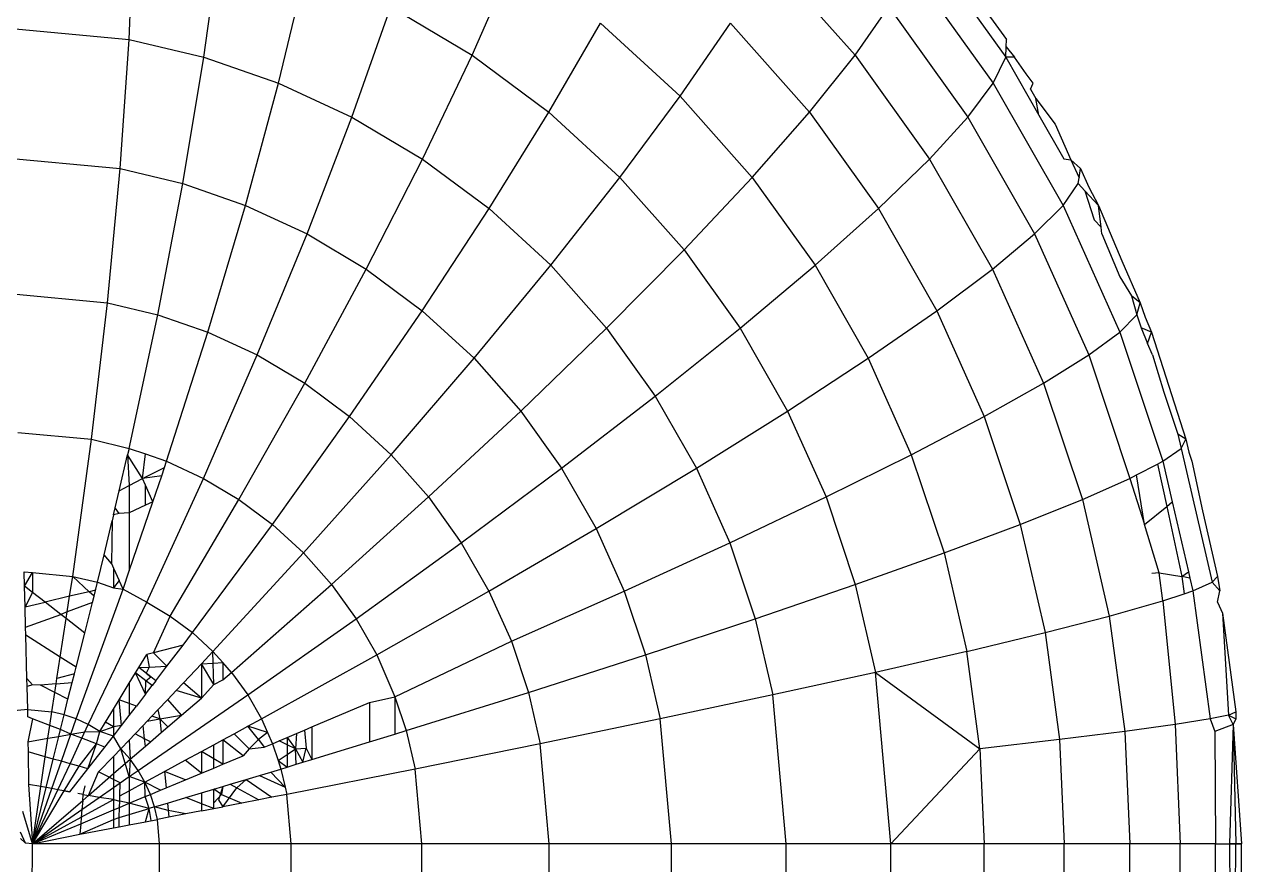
# Model space of a CAD drawing. Header units: millimetres. Extents: x 243 to 2849, y 203 to 3454.
# Drawn here: x 1442.39 to 1448.5, y 1590.55 to 1594.77 of the extents above; entities that cross this region are included whole.
import ezdxf

# ---------------------------------------------------------------- set-up
doc = ezdxf.new("R2010")
doc.units = ezdxf.units.MM

msp = doc.modelspace()

# ---------------------------------------------------------------- linework, layer by layer
for p, q in [((1442.9146, 1594.6917), (1442.9403, 1595.3045)), ((1443.2902, 1594.6018), (1443.3729, 1595.2009)), ((1446.8847, 1595.2009), (1447.3141, 1594.6018)), ((1444.636, 1594.6129), (1444.8477, 1595.095)), ((1446.1309, 1595.095), (1446.5578, 1594.6129)), ((1443.6648, 1594.4721), (1443.8044, 1595.0515)), ((1446.8353, 1595.0515), (1447.2506, 1594.4721)), ((1447.1056, 1594.9873), (1447.3175, 1594.6917)), ((1444.0324, 1594.3018), (1444.2278, 1594.8553)), ((1444.2278, 1594.8553), (1444.636, 1594.6129)), ((1446.5578, 1594.6129), (1446.7269, 1594.8553)), ((1446.7269, 1594.8553), (1447.1236, 1594.3018)), ((1442.1812, 1594.7603), (1442.9146, 1594.6917)), ((1445.0217, 1594.3262), (1445.2804, 1594.7734)), ((1445.2804, 1594.7734), (1445.6804, 1594.4062)), ((1445.6804, 1594.4062), (1445.9325, 1594.7734)), ((1445.9325, 1594.7734), (1446.3285, 1594.3262)), ((1442.8693, 1594.0434), (1442.9146, 1594.6917)), ((1442.9146, 1594.6917), (1443.2902, 1594.6018)), ((1447.3141, 1594.6018), (1447.3161, 1594.6548)), ((1447.3161, 1594.6548), (1447.3175, 1594.6917)), ((1447.3161, 1594.6548), (1447.3574, 1594.6018)), ((1443.1846, 1593.9679), (1443.2902, 1594.6018)), ((1443.2902, 1594.6018), (1443.6648, 1594.4721)), ((1444.3868, 1594.0913), (1444.636, 1594.6129)), ((1444.636, 1594.6129), (1445.0217, 1594.3262)), ((1446.3285, 1594.3262), (1446.5578, 1594.6129)), ((1446.5578, 1594.6129), (1446.9317, 1594.0913)), ((1447.2506, 1594.4721), (1447.3141, 1594.6018)), ((1447.3574, 1594.6018), (1447.3141, 1594.6018)), ((1447.3141, 1594.6018), (1447.4806, 1594.3112)), ((1447.4167, 1594.5185), (1447.3574, 1594.6018)), ((1443.499, 1593.859), (1443.6648, 1594.4721)), ((1443.6648, 1594.4721), (1444.0324, 1594.3018)), ((1447.1236, 1594.3018), (1447.2506, 1594.4721)), ((1447.2506, 1594.4721), (1447.6018, 1593.859)), ((1447.451, 1594.4721), (1447.4167, 1594.5185)), ((1447.4379, 1594.4423), (1447.451, 1594.4721)), ((1447.4379, 1594.4423), (1447.4653, 1594.3945)), ((1445.3782, 1593.9988), (1445.6804, 1594.4062)), ((1445.6804, 1594.4062), (1446.0411, 1593.9988)), ((1447.4653, 1594.3945), (1447.5614, 1594.2659)), ((1447.4806, 1594.3112), (1447.4653, 1594.3945)), ((1443.8075, 1593.7161), (1444.0324, 1594.3018)), ((1444.0324, 1594.3018), (1444.3868, 1594.0913)), ((1444.7216, 1593.8424), (1445.0217, 1594.3262)), ((1445.0217, 1594.3262), (1445.3782, 1593.9988)), ((1446.0411, 1593.9988), (1446.3285, 1594.3262)), ((1446.3285, 1594.3262), (1446.6753, 1593.8424)), ((1446.9317, 1594.0913), (1447.1236, 1594.3018)), ((1447.1236, 1594.3018), (1447.4592, 1593.7161)), ((1447.4806, 1594.3112), (1447.6063, 1594.0918)), ((1447.5614, 1594.2659), (1447.6415, 1594.087)), ((1442.2537, 1594.1009), (1442.8693, 1594.0434)), ((1442.8058, 1593.3708), (1442.8693, 1594.0434)), ((1442.8693, 1594.0434), (1443.1846, 1593.9679)), ((1444.1049, 1593.5394), (1444.3868, 1594.0913)), ((1444.3868, 1594.0913), (1444.7216, 1593.8424)), ((1446.6753, 1593.8424), (1446.9317, 1594.0913)), ((1446.9317, 1594.0913), (1447.2479, 1593.5394)), ((1447.6063, 1594.0918), (1447.6415, 1594.087)), ((1447.6889, 1594.0434), (1447.6415, 1594.087)), ((1447.6415, 1594.087), (1447.6818, 1593.9969)), ((1447.6818, 1593.9969), (1447.6889, 1594.0434)), ((1447.6889, 1594.0434), (1447.7306, 1593.9502)), ((1445.0312, 1593.5582), (1445.3782, 1593.9988)), ((1445.3782, 1593.9988), (1445.6997, 1593.6357)), ((1445.6997, 1593.6357), (1446.0411, 1593.9988)), ((1446.0411, 1593.9988), (1446.3569, 1593.5582)), ((1447.6773, 1593.9679), (1447.6818, 1593.9969)), ((1443.0584, 1593.3103), (1443.1846, 1593.9679)), ((1443.1846, 1593.9679), (1443.499, 1593.859)), ((1447.6018, 1593.859), (1447.6773, 1593.9679)), ((1447.7106, 1593.9325), (1447.6773, 1593.9679)), ((1447.7794, 1593.859), (1447.7106, 1593.9325)), ((1447.7106, 1593.9325), (1447.7582, 1593.7868)), ((1447.7306, 1593.9502), (1447.7794, 1593.859)), ((1443.3104, 1593.223), (1443.499, 1593.859)), ((1443.499, 1593.859), (1443.8075, 1593.7161)), ((1447.4592, 1593.7161), (1447.6018, 1593.859)), ((1447.6018, 1593.859), (1447.8861, 1593.223)), ((1447.7922, 1593.7498), (1447.7794, 1593.859)), ((1447.7794, 1593.859), (1447.8961, 1593.5799)), ((1444.386, 1593.3305), (1444.7216, 1593.8424)), ((1444.7216, 1593.8424), (1445.0312, 1593.5582)), ((1446.3569, 1593.5582), (1446.6753, 1593.8424)), ((1446.6753, 1593.8424), (1446.9686, 1593.3305)), ((1447.7582, 1593.7868), (1447.7922, 1593.7498)), ((1447.7961, 1593.7161), (1447.7922, 1593.7498)), ((1443.5576, 1593.1085), (1443.8075, 1593.7161)), ((1443.8075, 1593.7161), (1444.1049, 1593.5394)), ((1447.2479, 1593.5394), (1447.4592, 1593.7161)), ((1447.4592, 1593.7161), (1447.7308, 1593.1085)), ((1447.7961, 1593.7161), (1447.8866, 1593.4997)), ((1445.3103, 1593.243), (1445.6997, 1593.6357)), ((1445.6997, 1593.6357), (1445.9813, 1593.243)), ((1444.6458, 1593.092), (1445.0312, 1593.5582)), ((1445.0312, 1593.5582), (1445.3103, 1593.243)), ((1445.9813, 1593.243), (1446.3569, 1593.5582)), ((1446.3569, 1593.5582), (1446.624, 1593.092)), ((1447.8961, 1593.5799), (1447.9895, 1593.3708)), ((1443.796, 1592.9669), (1444.1049, 1593.5394)), ((1444.1049, 1593.5394), (1444.386, 1593.3305)), ((1446.9686, 1593.3305), (1447.2479, 1593.5394)), ((1447.2479, 1593.5394), (1447.5038, 1592.9669)), ((1447.8866, 1593.4997), (1447.946, 1593.4057)), ((1442.3124, 1593.4169), (1442.8058, 1593.3708)), ((1442.7259, 1592.6854), (1442.8058, 1593.3708)), ((1442.8058, 1593.3708), (1443.0584, 1593.3103)), ((1447.9895, 1593.3708), (1447.946, 1593.4057)), ((1447.946, 1593.4057), (1447.9712, 1593.3103)), ((1447.9712, 1593.3103), (1447.9895, 1593.3708)), ((1447.9895, 1593.3708), (1448.0136, 1593.2986)), ((1442.9155, 1592.6399), (1443.0584, 1593.3103)), ((1443.0584, 1593.3103), (1443.3104, 1593.223)), ((1444.0213, 1592.7995), (1444.386, 1593.3305)), ((1444.386, 1593.3305), (1444.6458, 1593.092)), ((1446.624, 1593.092), (1446.9686, 1593.3305)), ((1446.9686, 1593.3305), (1447.2059, 1592.7995)), ((1447.8861, 1593.223), (1447.9712, 1593.3103)), ((1447.9712, 1593.3103), (1447.9931, 1593.2449)), ((1448.0136, 1593.2986), (1448.0452, 1593.223)), ((1443.1031, 1592.575), (1443.3104, 1593.223)), ((1443.3104, 1593.223), (1443.5576, 1593.1085)), ((1444.8801, 1592.8274), (1445.3103, 1593.243)), ((1445.3103, 1593.243), (1445.5548, 1592.902)), ((1445.5548, 1592.902), (1445.9813, 1593.243)), ((1445.9813, 1593.243), (1446.2194, 1592.8274)), ((1447.7308, 1593.1085), (1447.8861, 1593.223)), ((1447.8861, 1593.223), (1448.1025, 1592.575)), ((1447.9931, 1593.2449), (1448.0259, 1593.1664)), ((1448.0452, 1593.223), (1447.9931, 1593.2449)), ((1448.0259, 1593.1664), (1448.0452, 1593.223)), ((1448.0452, 1593.223), (1448.2184, 1592.6854)), ((1448.0501, 1593.1085), (1448.0259, 1593.1664)), ((1443.2879, 1592.4893), (1443.5576, 1593.1085)), ((1443.5576, 1593.1085), (1443.796, 1592.9669)), ((1444.2295, 1592.6083), (1444.6458, 1593.092)), ((1444.6458, 1593.092), (1444.8801, 1592.8274)), ((1446.2194, 1592.8274), (1446.624, 1593.092)), ((1446.624, 1593.092), (1446.8403, 1592.6083)), ((1447.5038, 1592.9669), (1447.7308, 1593.1085)), ((1447.7308, 1593.1085), (1447.9376, 1592.4893)), ((1448.0501, 1593.1085), (1448.1073, 1592.9227)), ((1443.4661, 1592.3835), (1443.796, 1592.9669)), ((1443.796, 1592.9669), (1444.0213, 1592.7995)), ((1447.2059, 1592.7995), (1447.5038, 1592.9669)), ((1447.5038, 1592.9669), (1447.6986, 1592.3835)), ((1445.0853, 1592.5412), (1445.5548, 1592.902)), ((1445.5548, 1592.902), (1445.7615, 1592.5412)), ((1448.1073, 1592.9227), (1448.1778, 1592.7115)), ((1444.4172, 1592.3963), (1444.8801, 1592.8274)), ((1444.8801, 1592.8274), (1445.0853, 1592.5412)), ((1445.7615, 1592.5412), (1446.2194, 1592.8274)), ((1446.2194, 1592.8274), (1446.4121, 1592.3963)), ((1443.6345, 1592.2583), (1444.0213, 1592.7995)), ((1444.0213, 1592.7995), (1444.2295, 1592.6083)), ((1446.8403, 1592.6083), (1447.2059, 1592.7995)), ((1447.2059, 1592.7995), (1447.3867, 1592.2583)), ((1442.3571, 1592.7199), (1442.7259, 1592.6854)), ((1448.1778, 1592.7115), (1448.1944, 1592.6397)), ((1448.2184, 1592.6854), (1448.1778, 1592.7115)), ((1442.6319, 1591.9981), (1442.7259, 1592.6854)), ((1442.7259, 1592.6854), (1442.9155, 1592.6399)), ((1442.9155, 1592.6399), (1442.907, 1592.6076)), ((1442.9155, 1592.6399), (1442.9966, 1592.6118)), ((1448.1025, 1592.575), (1448.1944, 1592.6397)), ((1448.1944, 1592.6397), (1448.2184, 1592.6854)), ((1448.1944, 1592.6397), (1448.3502, 1591.9682)), ((1448.2184, 1592.6854), (1448.2334, 1592.6206)), ((1442.8645, 1592.4266), (1442.907, 1592.6076)), ((1442.9812, 1592.4893), (1442.907, 1592.6076)), ((1442.907, 1592.6076), (1442.9155, 1592.454)), ((1442.9812, 1592.4893), (1442.9966, 1592.6118)), ((1442.9966, 1592.6118), (1443.1031, 1592.575)), ((1443.7902, 1592.1154), (1444.2295, 1592.6083)), ((1444.2295, 1592.6083), (1444.4172, 1592.3963)), ((1446.4121, 1592.3963), (1446.8403, 1592.6083)), ((1446.8403, 1592.6083), (1447.0049, 1592.1154)), ((1448.2334, 1592.6206), (1448.2476, 1592.575)), ((1442.9812, 1592.4893), (1443.0927, 1592.5446)), ((1443.0782, 1592.5019), (1443.0927, 1592.5446)), ((1443.0927, 1592.5446), (1443.1031, 1592.575)), ((1443.1031, 1592.575), (1443.2879, 1592.4893)), ((1444.5816, 1592.1669), (1445.0853, 1592.5412)), ((1445.0853, 1592.5412), (1445.2588, 1592.2383)), ((1445.2588, 1592.2383), (1445.7615, 1592.5412)), ((1445.7615, 1592.5412), (1445.9288, 1592.1669)), ((1447.9711, 1592.5067), (1448.0764, 1592.5614)), ((1448.0764, 1592.5614), (1448.1025, 1592.575)), ((1448.0764, 1592.5614), (1448.1222, 1592.3491)), ((1448.1025, 1592.575), (1448.1496, 1592.3712)), ((1448.2476, 1592.575), (1448.3012, 1592.3271)), ((1442.8645, 1592.4266), (1442.9155, 1592.454)), ((1442.9155, 1592.454), (1442.9812, 1592.4893)), ((1442.9155, 1592.454), (1442.9155, 1592.3168)), ((1443.0782, 1592.5019), (1442.9812, 1592.4893)), ((1442.9966, 1592.4549), (1442.9812, 1592.4893)), ((1443.0339, 1592.3721), (1442.9966, 1592.4549)), ((1442.9966, 1592.3547), (1442.9966, 1592.4549)), ((1443.0036, 1591.8685), (1443.2879, 1592.4893)), ((1443.0339, 1592.3721), (1443.0782, 1592.5019)), ((1443.2879, 1592.4893), (1443.4661, 1592.3835)), ((1447.6986, 1592.3835), (1447.9376, 1592.4893)), ((1447.9376, 1592.4893), (1447.9711, 1592.5067)), ((1447.9376, 1592.4893), (1448.0098, 1592.2583)), ((1448.0098, 1592.2583), (1447.9711, 1592.5067)), ((1442.8445, 1592.3415), (1442.8645, 1592.4266)), ((1443.9305, 1591.9569), (1444.4172, 1592.3963)), ((1444.4172, 1592.3963), (1444.5816, 1592.1669)), ((1445.9288, 1592.1669), (1446.4121, 1592.3963)), ((1446.4121, 1592.3963), (1446.5588, 1591.9569)), ((1442.8364, 1592.3071), (1442.8445, 1592.3415)), ((1442.8645, 1592.3133), (1442.8445, 1592.3415)), ((1442.9155, 1592.0253), (1443.0339, 1592.3721)), ((1442.9966, 1592.3547), (1442.9155, 1592.3168)), ((1443.0339, 1592.3721), (1442.9966, 1592.3547)), ((1443.1215, 1591.7985), (1443.4661, 1592.3835)), ((1443.4661, 1592.3835), (1443.6345, 1592.2583)), ((1447.3867, 1592.2583), (1447.6986, 1592.3835)), ((1447.6986, 1592.3835), (1447.8337, 1591.7985)), ((1448.0098, 1592.2583), (1448.1222, 1592.3491)), ((1448.1222, 1592.3491), (1448.1496, 1592.3712)), ((1448.1222, 1592.3491), (1448.198, 1591.9981)), ((1448.1496, 1592.3712), (1448.2306, 1592.0205)), ((1442.7891, 1592.1058), (1442.8292, 1592.2764)), ((1442.8292, 1592.2764), (1442.8261, 1592.0631)), ((1442.8364, 1592.3071), (1442.8292, 1592.2764)), ((1442.8645, 1592.3133), (1442.8364, 1592.3071)), ((1442.9155, 1592.3168), (1442.8645, 1592.3133)), ((1442.9155, 1592.3168), (1442.9155, 1592.0253)), ((1448.3012, 1592.3271), (1448.3771, 1591.9981)), ((1443.2328, 1591.7157), (1443.6345, 1592.2583)), ((1443.6345, 1592.2583), (1443.7902, 1592.1154)), ((1444.7207, 1591.9242), (1445.2588, 1592.2383)), ((1445.2588, 1592.2383), (1445.3991, 1591.9242)), ((1447.0049, 1592.1154), (1447.3867, 1592.2583)), ((1447.3867, 1592.2583), (1447.5119, 1591.7157)), ((1448.0845, 1592.0154), (1448.0098, 1592.2583)), ((1444.0534, 1591.7854), (1444.5816, 1592.1669)), ((1444.5816, 1592.1669), (1444.7207, 1591.9242)), ((1445.3991, 1591.9242), (1445.9288, 1592.1669)), ((1445.9288, 1592.1669), (1446.0562, 1591.7854)), ((1442.7568, 1591.9682), (1442.7891, 1592.1058)), ((1442.8261, 1592.0631), (1442.7891, 1592.1058)), ((1443.3357, 1591.6212), (1443.7902, 1592.1154)), ((1443.7902, 1592.1154), (1443.9305, 1591.9569)), ((1446.5588, 1591.9569), (1447.0049, 1592.1154)), ((1447.0049, 1592.1154), (1447.119, 1591.6212)), ((1442.8261, 1592.0631), (1442.8364, 1592.0399)), ((1442.8364, 1592.0399), (1442.8364, 1591.9406)), ((1442.8364, 1592.0399), (1442.8645, 1591.9771)), ((1442.388, 1592.0209), (1442.4307, 1592.0169)), ((1442.3899, 1591.9494), (1442.388, 1592.0209)), ((1442.3899, 1591.9494), (1442.4307, 1592.0169)), ((1442.4307, 1592.0169), (1442.6319, 1591.9981)), ((1442.4307, 1592.0169), (1442.4307, 1591.9175)), ((1442.6163, 1591.8979), (1442.6319, 1591.9981)), ((1442.6319, 1591.9981), (1442.7568, 1591.9682)), ((1442.715, 1591.921), (1442.6319, 1591.9981)), ((1442.7391, 1591.8987), (1442.7568, 1591.9682)), ((1442.7568, 1591.9682), (1442.8364, 1591.9406)), ((1442.8645, 1591.9771), (1442.8364, 1591.9406)), ((1442.8841, 1591.9332), (1442.8645, 1591.9771)), ((1442.8841, 1591.9332), (1442.9155, 1592.0253)), ((1448.0845, 1592.0154), (1448.0476, 1592.0125)), ((1448.1033, 1591.8759), (1448.0845, 1592.0154)), ((1448.0845, 1592.0154), (1448.198, 1591.9981)), ((1448.198, 1591.9981), (1448.2306, 1592.0205)), ((1448.2379, 1591.9888), (1448.198, 1591.9981)), ((1448.198, 1591.9981), (1448.209, 1591.9107)), ((1448.2306, 1592.0205), (1448.2379, 1591.9888)), ((1448.2379, 1591.9888), (1448.2526, 1591.9251)), ((1448.2526, 1591.9251), (1448.3502, 1591.9682)), ((1448.3502, 1591.9682), (1448.3771, 1591.9981)), ((1448.388, 1591.9251), (1448.3502, 1591.9682)), ((1448.3771, 1591.9981), (1448.388, 1591.9251)), ((1442.4307, 1591.9175), (1442.3899, 1591.9494)), ((1442.3926, 1591.8453), (1442.3899, 1591.9494)), ((1442.4307, 1591.9175), (1442.3926, 1591.8453)), ((1442.4929, 1591.8689), (1442.4307, 1591.9175)), ((1442.715, 1591.921), (1442.6163, 1591.8979)), ((1442.6495, 1591.2828), (1442.8841, 1591.9332)), ((1442.7467, 1591.9285), (1442.715, 1591.921)), ((1442.7391, 1591.8987), (1442.715, 1591.921)), ((1442.8364, 1591.9406), (1442.8841, 1591.9332)), ((1442.8841, 1591.9332), (1443.0036, 1591.8685)), ((1443.4285, 1591.5164), (1443.9305, 1591.9569)), ((1443.9305, 1591.9569), (1444.0534, 1591.7854)), ((1444.1574, 1591.604), (1444.7207, 1591.9242)), ((1444.7207, 1591.9242), (1444.8333, 1591.6724)), ((1444.8333, 1591.6724), (1445.3991, 1591.9242)), ((1445.3991, 1591.9242), (1445.5061, 1591.604)), ((1446.0562, 1591.7854), (1446.5588, 1591.9569)), ((1446.5588, 1591.9569), (1446.6605, 1591.5164)), ((1448.1033, 1591.8759), (1448.209, 1591.9107)), ((1448.209, 1591.9107), (1448.2526, 1591.9251)), ((1448.2526, 1591.9251), (1448.3392, 1591.2828)), ((1448.3775, 1591.8685), (1448.388, 1591.9251)), ((1442.3926, 1591.8453), (1442.4929, 1591.8689)), ((1442.3952, 1591.7425), (1442.3926, 1591.8453)), ((1442.6163, 1591.8979), (1442.4929, 1591.8689)), ((1442.5714, 1591.8074), (1442.4929, 1591.8689)), ((1442.6041, 1591.8195), (1442.6163, 1591.8979)), ((1442.7308, 1591.8662), (1442.6041, 1591.8195)), ((1442.692, 1591.7132), (1442.7308, 1591.8662)), ((1442.7099, 1591.2548), (1443.0036, 1591.8685)), ((1442.7308, 1591.8662), (1442.7391, 1591.8987)), ((1443.0036, 1591.8685), (1443.1215, 1591.7985)), ((1447.8337, 1591.7985), (1448.1033, 1591.8759)), ((1448.1033, 1591.8759), (1448.1636, 1591.2548)), ((1448.3775, 1591.8685), (1448.4021, 1591.8128)), ((1442.3952, 1591.7425), (1442.5714, 1591.8074)), ((1442.5689, 1591.5927), (1442.5989, 1591.786)), ((1442.6041, 1591.8195), (1442.5714, 1591.8074)), ((1442.5989, 1591.786), (1442.5714, 1591.8074)), ((1442.5989, 1591.786), (1442.6041, 1591.8195)), ((1442.692, 1591.7132), (1442.5989, 1591.786)), ((1443.0367, 1591.6149), (1443.1215, 1591.7985)), ((1443.1215, 1591.7985), (1443.2328, 1591.7157)), ((1443.5098, 1591.403), (1444.0534, 1591.7854)), ((1444.0534, 1591.7854), (1444.1574, 1591.604)), ((1445.5061, 1591.604), (1446.0562, 1591.7854)), ((1446.0562, 1591.7854), (1446.1445, 1591.403)), ((1447.5119, 1591.7157), (1447.8337, 1591.7985)), ((1447.8337, 1591.7985), (1447.9116, 1591.2202)), ((1448.4021, 1591.8128), (1448.4687, 1591.3188)), ((1448.4021, 1591.8128), (1448.4325, 1591.3025)), ((1442.3963, 1591.7023), (1442.3952, 1591.7425)), ((1442.4019, 1591.4859), (1442.3963, 1591.7023)), ((1442.5689, 1591.5927), (1442.3963, 1591.7023)), ((1442.6485, 1591.5421), (1442.692, 1591.7132)), ((1443.1854, 1591.6537), (1443.2328, 1591.7157)), ((1443.2328, 1591.7157), (1443.3357, 1591.6212)), ((1444.2487, 1591.3941), (1444.8333, 1591.6724)), ((1444.8333, 1591.6724), (1444.9189, 1591.4158)), ((1447.119, 1591.6212), (1447.5119, 1591.7157)), ((1447.5119, 1591.7157), (1447.5843, 1591.1794)), ((1442.9642, 1591.5412), (1443.004, 1591.6063)), ((1443.0367, 1591.6149), (1443.004, 1591.6063)), ((1443.004, 1591.6063), (1443.0148, 1591.5433)), ((1443.1854, 1591.6537), (1443.0367, 1591.6149)), ((1443.1041, 1591.5472), (1443.0367, 1591.6149)), ((1443.1041, 1591.5472), (1443.1854, 1591.6537)), ((1443.2778, 1591.5599), (1443.3357, 1591.6212)), ((1443.3357, 1591.6212), (1443.3853, 1591.5652)), ((1443.3369, 1591.5628), (1443.3357, 1591.6212)), ((1443.5785, 1591.283), (1444.1574, 1591.604)), ((1444.1574, 1591.604), (1444.2487, 1591.3941)), ((1444.9189, 1591.4158), (1445.5061, 1591.604)), ((1445.5061, 1591.604), (1445.5802, 1591.283)), ((1447.119, 1591.6212), (1446.6605, 1591.5164)), ((1447.1849, 1591.1327), (1447.119, 1591.6212)), ((1442.5522, 1591.4857), (1442.5689, 1591.5927)), ((1442.6485, 1591.5421), (1442.5689, 1591.5927)), ((1442.6401, 1591.5092), (1442.6485, 1591.5421)), ((1442.9473, 1591.5134), (1442.9642, 1591.5412)), ((1442.9642, 1591.5412), (1443.0148, 1591.5433)), ((1443.023, 1591.4948), (1442.9642, 1591.5412)), ((1443.0148, 1591.5433), (1443.0006, 1591.5125)), ((1443.0148, 1591.5433), (1443.1041, 1591.5472)), ((1443.0486, 1591.4746), (1443.1041, 1591.5472)), ((1443.187, 1591.4639), (1443.2778, 1591.5599)), ((1443.2778, 1591.5599), (1443.3369, 1591.5628)), ((1443.2778, 1591.5599), (1443.2778, 1591.3874)), ((1443.3391, 1591.4552), (1443.2778, 1591.5599)), ((1443.3369, 1591.5628), (1443.3853, 1591.5652)), ((1443.3391, 1591.4552), (1443.3369, 1591.5628)), ((1443.3853, 1591.5652), (1443.3853, 1591.4794)), ((1443.4285, 1591.5164), (1443.3853, 1591.5652)), ((1442.4029, 1591.4458), (1442.4019, 1591.4859)), ((1442.4307, 1591.4532), (1442.4019, 1591.4859)), ((1442.548, 1591.4584), (1442.5522, 1591.4857)), ((1442.6401, 1591.5092), (1442.5522, 1591.4857)), ((1442.629, 1591.4654), (1442.6401, 1591.5092)), ((1442.9155, 1591.4615), (1442.9473, 1591.5134)), ((1442.9992, 1591.4744), (1442.9473, 1591.5134)), ((1442.9966, 1591.4066), (1442.9473, 1591.5134)), ((1442.9992, 1591.4744), (1443.023, 1591.4948)), ((1443.0006, 1591.5125), (1443.023, 1591.4948)), ((1443.0486, 1591.4746), (1443.023, 1591.4948)), ((1443.3391, 1591.4552), (1443.3853, 1591.4794)), ((1443.3853, 1591.4794), (1443.4285, 1591.5164)), ((1443.4285, 1591.5164), (1443.5098, 1591.403)), ((1446.6605, 1591.5164), (1446.1445, 1591.403)), ((1446.6605, 1591.5164), (1447.1849, 1591.1327)), ((1446.738, 1590.6562), (1446.6605, 1591.5164)), ((1442.4307, 1591.4532), (1442.4029, 1591.4458)), ((1442.4059, 1591.3301), (1442.4029, 1591.4458)), ((1442.4697, 1591.4516), (1442.4307, 1591.4532)), ((1442.548, 1591.4584), (1442.4697, 1591.4516)), ((1442.5413, 1591.4154), (1442.4697, 1591.4516)), ((1442.5263, 1591.3188), (1442.5413, 1591.4154)), ((1442.5413, 1591.4154), (1442.548, 1591.4584)), ((1442.6078, 1591.3818), (1442.5413, 1591.4154)), ((1442.548, 1591.4584), (1442.629, 1591.4654)), ((1442.6078, 1591.3818), (1442.629, 1591.4654)), ((1442.8645, 1591.378), (1442.9155, 1591.4615)), ((1442.9155, 1591.4615), (1442.9155, 1591.36)), ((1442.9966, 1591.4066), (1442.9992, 1591.4744)), ((1442.9966, 1591.4066), (1443.0305, 1591.4509)), ((1443.0305, 1591.4509), (1442.9992, 1591.4744)), ((1443.0486, 1591.4746), (1443.0305, 1591.4509)), ((1443.1086, 1591.3809), (1443.1503, 1591.425)), ((1443.1503, 1591.425), (1443.187, 1591.4639)), ((1443.2778, 1591.3874), (1443.1503, 1591.425)), ((1443.2778, 1591.3874), (1443.187, 1591.4639)), ((1443.2778, 1591.3874), (1443.3391, 1591.4552)), ((1444.3055, 1591.224), (1444.9189, 1591.4158)), ((1444.9189, 1591.4158), (1444.9784, 1591.1585)), ((1442.588, 1591.3041), (1442.6078, 1591.3818)), ((1442.8364, 1591.3321), (1442.8645, 1591.378)), ((1442.8768, 1591.2497), (1442.8645, 1591.378)), ((1442.9155, 1591.36), (1442.8645, 1591.378)), ((1442.9155, 1591.36), (1442.9155, 1591.3004)), ((1442.9514, 1591.3473), (1442.9155, 1591.36)), ((1442.9966, 1591.4066), (1442.9514, 1591.3473)), ((1442.9599, 1591.0249), (1443.5098, 1591.403)), ((1443.0588, 1591.3283), (1443.1086, 1591.3809)), ((1443.1772, 1591.3013), (1443.1086, 1591.3809)), ((1443.1772, 1591.3013), (1443.2778, 1591.3874)), ((1443.5098, 1591.403), (1443.5785, 1591.283)), ((1443.8321, 1591.2424), (1444.1214, 1591.365)), ((1444.1214, 1591.365), (1444.2487, 1591.3941)), ((1444.1214, 1591.365), (1444.1214, 1591.1677)), ((1444.2487, 1591.3941), (1444.2487, 1591.2066)), ((1444.2487, 1591.3941), (1444.3055, 1591.224)), ((1446.1445, 1591.403), (1445.5802, 1591.283)), ((1446.2117, 1590.6562), (1446.1445, 1591.403)), ((1442.4059, 1591.3301), (1442.2854, 1591.3188)), ((1442.4059, 1591.3301), (1442.5263, 1591.3188)), ((1442.4062, 1591.2927), (1442.4059, 1591.3301)), ((1442.4307, 1591.2832), (1442.4062, 1591.2927)), ((1442.5163, 1591.2499), (1442.5263, 1591.3188)), ((1442.588, 1591.3041), (1442.5263, 1591.3188)), ((1442.5698, 1591.2291), (1442.588, 1591.3041)), ((1442.6495, 1591.2828), (1442.588, 1591.3041)), ((1442.7968, 1591.2673), (1442.8364, 1591.3321)), ((1442.8364, 1591.3321), (1442.8364, 1591.2427)), ((1442.8768, 1591.2497), (1442.9155, 1591.3004)), ((1442.9155, 1591.3004), (1442.9514, 1591.3473)), ((1443.0055, 1591.272), (1443.0284, 1591.2961)), ((1443.0284, 1591.2961), (1443.0588, 1591.3283)), ((1443.0692, 1591.283), (1443.0284, 1591.2961)), ((1443.0588, 1591.3283), (1443.0692, 1591.283)), ((1443.0692, 1591.283), (1443.1772, 1591.3013)), ((1443.1087, 1591.2427), (1443.1772, 1591.3013)), ((1448.4325, 1591.3025), (1448.3392, 1591.2828)), ((1448.4325, 1591.3025), (1448.4687, 1591.3188)), ((1448.4325, 1591.3025), (1448.469, 1591.2828)), ((1448.4549, 1591.2548), (1448.4325, 1591.3025)), ((1448.4687, 1591.3188), (1448.469, 1591.2828)), ((1442.4307, 1591.2832), (1442.4073, 1591.1684)), ((1442.5163, 1591.2499), (1442.4307, 1591.2832)), ((1442.5071, 1591.1857), (1442.5163, 1591.2499)), ((1442.5698, 1591.2291), (1442.5163, 1591.2499)), ((1442.6226, 1591.2057), (1442.6495, 1591.2828)), ((1442.7099, 1591.2548), (1442.6495, 1591.2828)), ((1442.6782, 1591.187), (1442.7099, 1591.2548)), ((1442.7681, 1591.2202), (1442.7099, 1591.2548)), ((1442.7681, 1591.2202), (1442.7968, 1591.2673)), ((1442.7681, 1591.2202), (1442.8364, 1591.2427)), ((1442.8364, 1591.2427), (1442.7968, 1591.2673)), ((1442.8768, 1591.2497), (1442.8364, 1591.2427)), ((1442.8364, 1591.1968), (1442.8768, 1591.2497)), ((1442.8364, 1591.2427), (1442.8364, 1591.1968)), ((1442.9452, 1591.2081), (1442.9852, 1591.2505)), ((1442.9852, 1591.2505), (1443.0055, 1591.272)), ((1442.9927, 1591.1831), (1442.9852, 1591.2505)), ((1443.0055, 1591.272), (1443.0692, 1591.283)), ((1443.0692, 1591.283), (1443.0754, 1591.2142)), ((1443.1087, 1591.2427), (1443.0692, 1591.283)), ((1443.0754, 1591.2142), (1443.1087, 1591.2427)), ((1443.4412, 1591.2085), (1443.51, 1591.2458)), ((1443.51, 1591.2458), (1443.5785, 1591.283)), ((1443.5641, 1591.1794), (1443.51, 1591.2458)), ((1443.6089, 1591.215), (1443.51, 1591.2458)), ((1443.5785, 1591.283), (1443.6089, 1591.215)), ((1443.7943, 1591.2264), (1443.8321, 1591.2424)), ((1443.8321, 1591.2424), (1443.8321, 1591.0793)), ((1445.5802, 1591.283), (1444.9784, 1591.1585)), ((1445.6367, 1590.6562), (1445.5802, 1591.283)), ((1448.1636, 1591.2548), (1447.9116, 1591.2202)), ((1448.3392, 1591.2828), (1448.1636, 1591.2548)), ((1448.1636, 1591.2548), (1448.1901, 1590.6562)), ((1448.3392, 1591.2828), (1448.364, 1591.2202)), ((1448.4549, 1591.2548), (1448.364, 1591.2202)), ((1448.4549, 1591.2548), (1448.4368, 1590.6562)), ((1448.469, 1591.2828), (1448.4549, 1591.2548)), ((1448.4549, 1591.2548), (1448.4684, 1590.6562)), ((1448.4549, 1591.2548), (1448.498, 1590.6562)), ((1442.4073, 1591.1684), (1442.5071, 1591.1857)), ((1442.4937, 1591.0932), (1442.5071, 1591.1857)), ((1442.5071, 1591.1857), (1442.5616, 1591.1951)), ((1442.534, 1591.0818), (1442.5616, 1591.1951)), ((1442.5616, 1591.1951), (1442.5698, 1591.2291)), ((1442.5616, 1591.1951), (1442.6226, 1591.2057)), ((1442.6226, 1591.2057), (1442.5698, 1591.2291)), ((1442.5753, 1591.0702), (1442.6226, 1591.2057)), ((1442.6181, 1591.0581), (1442.6782, 1591.187)), ((1442.6226, 1591.2057), (1442.6926, 1591.2178)), ((1442.6782, 1591.187), (1442.6226, 1591.2057)), ((1442.7514, 1591.1585), (1442.6782, 1591.187)), ((1442.6926, 1591.2178), (1442.7681, 1591.2202)), ((1442.7514, 1591.1585), (1442.7681, 1591.2202)), ((1442.8364, 1591.1968), (1442.7681, 1591.2202)), ((1442.7933, 1591.1415), (1442.8364, 1591.1968)), ((1442.8739, 1591.1327), (1442.8364, 1591.1968)), ((1442.8739, 1591.1327), (1442.9155, 1591.1768)), ((1442.9155, 1591.1768), (1442.9452, 1591.2081)), ((1442.9155, 1591.1768), (1442.9197, 1591.0809)), ((1442.9927, 1591.1831), (1442.9452, 1591.2081)), ((1443.0214, 1591.1679), (1442.9927, 1591.1831)), ((1442.9966, 1591.1468), (1442.9927, 1591.1831)), ((1443.0214, 1591.1679), (1443.0754, 1591.2142)), ((1443.3391, 1591.1531), (1443.3853, 1591.1781)), ((1443.3853, 1591.1781), (1443.4412, 1591.2085)), ((1443.3853, 1591.1781), (1443.3853, 1591.0553)), ((1443.4876, 1591.0977), (1443.3853, 1591.1781)), ((1443.5166, 1591.1327), (1443.4412, 1591.2085)), ((1443.5641, 1591.1794), (1443.5166, 1591.1327)), ((1443.6089, 1591.215), (1443.5641, 1591.1794)), ((1443.5641, 1591.1794), (1443.5932, 1591.1415)), ((1443.6089, 1591.215), (1443.6342, 1591.1585)), ((1443.6342, 1591.1585), (1443.6679, 1591.1728)), ((1443.6679, 1591.1728), (1443.7086, 1591.1901)), ((1443.7086, 1591.153), (1443.6679, 1591.1728)), ((1443.7086, 1591.1901), (1443.7544, 1591.2095)), ((1443.7086, 1591.1901), (1443.7502, 1591.1327)), ((1443.7086, 1591.1901), (1443.7086, 1591.153)), ((1443.7544, 1591.2095), (1443.7502, 1591.1327)), ((1443.7544, 1591.2095), (1443.7943, 1591.2264)), ((1443.7943, 1591.2264), (1443.8025, 1591.1362)), ((1444.1214, 1591.1677), (1444.2487, 1591.2066)), ((1444.2487, 1591.2066), (1444.3055, 1591.224)), ((1444.3055, 1591.224), (1444.3499, 1591.0317)), ((1447.5843, 1591.1794), (1447.1849, 1591.1327)), ((1447.9116, 1591.2202), (1447.5843, 1591.1794)), ((1447.5843, 1591.1794), (1447.6074, 1590.6562)), ((1447.9116, 1591.2202), (1447.9366, 1590.6562)), ((1448.364, 1591.2202), (1448.3669, 1590.6562)), ((1442.4073, 1591.1684), (1442.4077, 1591.1174)), ((1442.4077, 1591.1174), (1442.4091, 1590.9548)), ((1442.4937, 1591.0932), (1442.4077, 1591.1174)), ((1442.6634, 1591.0453), (1442.7514, 1591.1585)), ((1442.7078, 1591.0328), (1442.7514, 1591.1585)), ((1442.7078, 1591.0328), (1442.7933, 1591.1415)), ((1442.7933, 1591.1415), (1442.7514, 1591.1585)), ((1442.8364, 1591.0941), (1442.8739, 1591.1327)), ((1442.9197, 1591.0809), (1442.8739, 1591.1327)), ((1442.9155, 1590.9941), (1442.8739, 1591.1327)), ((1442.9197, 1591.0809), (1442.9966, 1591.1468)), ((1442.9966, 1591.1468), (1443.0214, 1591.1679)), ((1443.1963, 1591.0756), (1443.2778, 1591.1198)), ((1443.2778, 1591.1198), (1443.3391, 1591.1531)), ((1443.2778, 1591.1198), (1443.2778, 1591.0107)), ((1443.3391, 1591.083), (1443.2778, 1591.1198)), ((1443.3391, 1591.083), (1443.3391, 1591.1531)), ((1443.5166, 1591.1327), (1443.4876, 1591.0977)), ((1443.5166, 1591.1327), (1443.5932, 1591.1415)), ((1443.5932, 1591.1415), (1443.6342, 1591.1585)), ((1443.6342, 1591.1585), (1443.6624, 1591.0742)), ((1443.7502, 1591.1327), (1443.7086, 1591.153)), ((1443.7086, 1591.153), (1443.7086, 1591.105)), ((1443.7086, 1591.105), (1443.7502, 1591.1327)), ((1443.7502, 1591.1327), (1443.8025, 1591.1362)), ((1443.7534, 1591.0552), (1443.7502, 1591.1327)), ((1443.7502, 1591.1327), (1443.7864, 1591.0653)), ((1443.7864, 1591.0653), (1443.8025, 1591.1362)), ((1443.8025, 1591.1362), (1443.8321, 1591.0793)), ((1443.8321, 1591.0793), (1444.1214, 1591.1677)), ((1444.9784, 1591.1585), (1444.3499, 1591.0317)), ((1445.0236, 1590.6562), (1444.9784, 1591.1585)), ((1447.1849, 1591.1327), (1446.738, 1590.6562)), ((1447.1849, 1591.1327), (1447.2059, 1590.6562)), ((1442.4721, 1590.9433), (1442.4937, 1591.0932)), ((1442.534, 1591.0818), (1442.4937, 1591.0932)), ((1442.4992, 1590.9383), (1442.534, 1591.0818)), ((1442.5274, 1590.9332), (1442.5753, 1591.0702)), ((1442.5753, 1591.0702), (1442.534, 1591.0818)), ((1442.5573, 1590.9277), (1442.6181, 1591.0581)), ((1442.6181, 1591.0581), (1442.5753, 1591.0702)), ((1442.6634, 1591.0453), (1442.6181, 1591.0581)), ((1442.7617, 1591.017), (1442.8364, 1591.0941)), ((1442.8364, 1591.0941), (1442.8364, 1591.0086)), ((1442.8364, 1591.0086), (1442.9197, 1591.0809)), ((1442.9197, 1591.0809), (1442.9155, 1590.9941)), ((1442.9599, 1591.0249), (1442.9197, 1591.0809)), ((1443.0929, 1591.0195), (1443.1963, 1591.0756)), ((1443.2778, 1591.0107), (1443.1963, 1591.0756)), ((1443.3391, 1591.0361), (1443.3391, 1591.083)), ((1443.3853, 1591.0553), (1443.3391, 1591.083)), ((1443.3391, 1591.0361), (1443.3853, 1591.0553)), ((1443.3853, 1591.0553), (1443.4876, 1591.0977)), ((1443.6624, 1591.0742), (1443.7086, 1591.105)), ((1443.6624, 1591.0742), (1443.6766, 1591.0317)), ((1443.6624, 1591.0742), (1443.7086, 1591.0415)), ((1443.7086, 1591.105), (1443.7086, 1591.0415)), ((1443.7086, 1591.0415), (1443.7534, 1591.0552)), ((1443.7534, 1591.0552), (1443.7864, 1591.0653)), ((1443.7864, 1591.0653), (1443.8321, 1591.0793)), ((1442.5896, 1590.9218), (1442.6634, 1591.0453)), ((1442.6166, 1590.9169), (1442.7078, 1591.0328)), ((1442.7078, 1591.0328), (1442.6634, 1591.0453)), ((1442.7108, 1590.8995), (1442.7617, 1591.017)), ((1442.7108, 1590.8995), (1442.8364, 1591.0086)), ((1442.8698, 1590.9622), (1442.7617, 1591.017)), ((1442.8364, 1591.0086), (1442.8364, 1590.9389)), ((1442.8698, 1590.9622), (1442.9155, 1590.9941)), ((1442.9155, 1590.9941), (1442.9599, 1591.0249)), ((1442.9938, 1590.9657), (1442.9155, 1590.9941)), ((1442.9155, 1590.9941), (1442.9155, 1590.9227)), ((1442.9938, 1590.9657), (1442.9599, 1591.0249)), ((1442.9938, 1590.9657), (1443.0929, 1591.0195)), ((1443.0929, 1591.0195), (1443.1004, 1590.9371)), ((1443.1979, 1590.9775), (1443.0929, 1591.0195)), ((1443.1979, 1590.9775), (1443.2778, 1591.0107)), ((1443.2778, 1591.0107), (1443.3391, 1591.0361)), ((1443.5018, 1590.9793), (1443.5684, 1590.9993)), ((1443.5018, 1590.9793), (1443.535, 1590.9893)), ((1443.5684, 1590.9993), (1443.6261, 1591.0166)), ((1443.5684, 1590.9993), (1443.6975, 1590.941)), ((1443.6261, 1591.0166), (1443.6766, 1591.0317)), ((1443.6261, 1591.0166), (1443.6975, 1590.941)), ((1443.6766, 1591.0317), (1443.7086, 1591.0415)), ((1443.6766, 1591.0317), (1443.6975, 1590.941)), ((1444.3499, 1591.0317), (1443.7059, 1590.9045)), ((1444.3837, 1590.6562), (1444.3499, 1591.0317)), ((1442.4091, 1590.9548), (1442.4307, 1590.6562)), ((1442.4721, 1590.9433), (1442.4091, 1590.9548)), ((1442.4307, 1590.6562), (1442.4721, 1590.9433)), ((1442.4307, 1590.6562), (1442.4992, 1590.9383)), ((1442.4307, 1590.6562), (1442.5274, 1590.9332)), ((1442.4307, 1590.6562), (1442.5573, 1590.9277)), ((1442.4992, 1590.9383), (1442.4721, 1590.9433)), ((1442.5274, 1590.9332), (1442.4992, 1590.9383)), ((1442.5573, 1590.9277), (1442.5274, 1590.9332)), ((1442.6166, 1590.9169), (1442.5573, 1590.9277)), ((1442.6843, 1590.9045), (1442.6934, 1590.9466)), ((1442.765, 1590.8892), (1442.8364, 1590.9389)), ((1442.8364, 1590.9389), (1442.8698, 1590.9622)), ((1442.8364, 1590.9389), (1442.8364, 1590.8792)), ((1442.8682, 1590.8967), (1442.8698, 1590.9622)), ((1442.9155, 1590.9227), (1442.9938, 1590.9657)), ((1443.0213, 1590.9042), (1442.9938, 1590.9657)), ((1443.0729, 1590.9257), (1442.9938, 1590.9657)), ((1442.9949, 1590.8931), (1442.9938, 1590.9657)), ((1443.0729, 1590.9257), (1443.1004, 1590.9371)), ((1443.1004, 1590.9371), (1443.1979, 1590.9775)), ((1443.2778, 1590.9122), (1443.3391, 1590.9306)), ((1443.3391, 1590.9306), (1443.3853, 1590.9444)), ((1443.3788, 1590.9042), (1443.3391, 1590.9306)), ((1443.3391, 1590.8616), (1443.3391, 1590.9306)), ((1443.3853, 1590.9444), (1443.364, 1590.8778)), ((1443.3853, 1590.9444), (1443.3788, 1590.9042)), ((1443.3853, 1590.9444), (1443.4227, 1590.9556)), ((1443.3853, 1590.8424), (1443.4556, 1590.9375)), ((1443.4227, 1590.9556), (1443.5018, 1590.9793)), ((1443.4227, 1590.9556), (1443.4556, 1590.9375)), ((1443.4556, 1590.9375), (1443.5018, 1590.9793)), ((1443.4556, 1590.9375), (1443.565, 1590.8772)), ((1443.5018, 1590.9793), (1443.6303, 1590.8899)), ((1443.6975, 1590.941), (1443.7059, 1590.9045)), ((1442.4307, 1590.6562), (1442.5896, 1590.9218)), ((1442.4307, 1590.6562), (1442.6817, 1590.8742)), ((1442.5896, 1590.9218), (1442.6166, 1590.9169)), ((1442.6843, 1590.9045), (1442.6573, 1590.9094)), ((1442.6747, 1590.7903), (1442.8364, 1590.8792)), ((1442.6779, 1590.8284), (1442.765, 1590.8892)), ((1442.6817, 1590.8742), (1442.6779, 1590.8284)), ((1442.6817, 1590.8742), (1442.6843, 1590.9045)), ((1442.6817, 1590.8742), (1442.7108, 1590.8995)), ((1442.6843, 1590.9045), (1442.7108, 1590.8995)), ((1442.765, 1590.8892), (1442.7108, 1590.8995)), ((1442.8364, 1590.8792), (1442.765, 1590.8892)), ((1442.8364, 1590.8792), (1442.8364, 1590.8266)), ((1442.8364, 1590.8792), (1442.8676, 1590.8697)), ((1442.8668, 1590.8394), (1442.8676, 1590.8697)), ((1442.8676, 1590.8697), (1442.8682, 1590.8967)), ((1442.9155, 1590.8598), (1442.8676, 1590.8697)), ((1442.8682, 1590.8967), (1442.9155, 1590.9227)), ((1442.9155, 1590.9227), (1442.9155, 1590.8598)), ((1442.9155, 1590.8598), (1442.9949, 1590.8931)), ((1442.9949, 1590.8931), (1443.0213, 1590.9042)), ((1443.0155, 1590.8335), (1442.9949, 1590.8931)), ((1443.0213, 1590.9042), (1443.0729, 1590.9257)), ((1443.0422, 1590.8416), (1443.0213, 1590.9042)), ((1443.1072, 1590.8611), (1443.1991, 1590.8886)), ((1443.1991, 1590.8886), (1443.2778, 1590.9122)), ((1443.2778, 1590.8576), (1443.1991, 1590.8886)), ((1443.2778, 1590.9122), (1443.2778, 1590.8576)), ((1443.3788, 1590.9042), (1443.3391, 1590.8616)), ((1443.364, 1590.8778), (1443.3853, 1590.8424)), ((1443.3788, 1590.9042), (1443.4812, 1590.861)), ((1443.565, 1590.8772), (1443.4812, 1590.861)), ((1443.6303, 1590.8899), (1443.565, 1590.8772)), ((1443.7059, 1590.9045), (1443.6303, 1590.8899)), ((1443.7283, 1590.6562), (1443.7059, 1590.9045)), ((1442.4307, 1590.6562), (1442.3806, 1590.8191)), ((1442.4307, 1590.6562), (1442.6779, 1590.8284)), ((1442.6719, 1590.7575), (1442.8364, 1590.8266)), ((1442.6779, 1590.8284), (1442.6747, 1590.7903)), ((1442.8364, 1590.8266), (1442.8668, 1590.8394)), ((1442.8364, 1590.8266), (1442.8364, 1590.7792)), ((1442.8656, 1590.7881), (1442.8668, 1590.8394)), ((1442.8668, 1590.8394), (1442.9155, 1590.8598)), ((1442.9155, 1590.8598), (1442.9155, 1590.8032)), ((1443.0155, 1590.8335), (1442.9155, 1590.8598)), ((1442.9155, 1590.8032), (1443.0155, 1590.8335)), ((1442.9966, 1590.7674), (1443.0155, 1590.8335)), ((1443.0422, 1590.8416), (1443.0155, 1590.8335)), ((1443.0255, 1590.7729), (1443.0155, 1590.8335)), ((1443.0422, 1590.8416), (1443.1072, 1590.8611)), ((1443.0567, 1590.7788), (1443.0422, 1590.8416)), ((1443.1106, 1590.8235), (1443.0422, 1590.8416)), ((1443.1072, 1590.8611), (1443.1136, 1590.7898)), ((1443.1998, 1590.8065), (1443.1106, 1590.8235)), ((1443.1998, 1590.8065), (1443.1136, 1590.7898)), ((1443.2778, 1590.8216), (1443.1998, 1590.8065)), ((1443.2778, 1590.8576), (1443.2778, 1590.8216)), ((1443.3391, 1590.8335), (1443.2778, 1590.8576)), ((1443.2778, 1590.8216), (1443.3391, 1590.8335)), ((1443.3391, 1590.8335), (1443.3391, 1590.8616)), ((1443.3391, 1590.8335), (1443.3853, 1590.8424)), ((1443.4812, 1590.861), (1443.3853, 1590.8424)), ((1442.4307, 1590.6562), (1442.6747, 1590.7903)), ((1442.4307, 1590.6562), (1442.6719, 1590.7575)), ((1442.6675, 1590.7048), (1442.8364, 1590.7792)), ((1442.6719, 1590.7575), (1442.6675, 1590.7048)), ((1442.6747, 1590.7903), (1442.6719, 1590.7575)), ((1442.8364, 1590.7792), (1442.8656, 1590.7881)), ((1442.8364, 1590.7792), (1442.8364, 1590.7369)), ((1442.8645, 1590.7423), (1442.8656, 1590.7881)), ((1442.8645, 1590.7423), (1442.9155, 1590.752)), ((1442.8656, 1590.7881), (1442.9155, 1590.8032)), ((1442.9155, 1590.8032), (1442.9155, 1590.752)), ((1442.9155, 1590.752), (1442.9966, 1590.7674)), ((1442.9966, 1590.7674), (1443.0567, 1590.7788)), ((1443.1136, 1590.7898), (1443.0567, 1590.7788)), ((1443.0677, 1590.6562), (1443.0567, 1590.7788)), ((1442.395, 1590.6593), (1442.3699, 1590.7149)), ((1442.3699, 1590.6837), (1442.395, 1590.6593)), ((1442.4307, 1590.6562), (1442.6675, 1590.7048)), ((1442.6675, 1590.7048), (1442.8364, 1590.7369)), ((1442.8364, 1590.7369), (1442.8645, 1590.7423)), ((1442.4307, 1590.6562), (1442.395, 1590.6593)), ((1442.4116, 1588.4062), (1442.4307, 1590.6562)), ((1443.0677, 1590.6562), (1442.4307, 1590.6562)), ((1443.0677, 1588.4062), (1443.0677, 1590.6562)), ((1443.7283, 1590.6562), (1443.0677, 1590.6562)), ((1443.7283, 1588.4062), (1443.7283, 1590.6562)), ((1444.3837, 1590.6562), (1443.7283, 1590.6562)), ((1444.3837, 1588.4062), (1444.3837, 1590.6562)), ((1445.0236, 1590.6562), (1444.3837, 1590.6562)), ((1445.0236, 1588.4062), (1445.0236, 1590.6562)), ((1445.6367, 1590.6562), (1445.0236, 1590.6562)), ((1445.6367, 1588.4062), (1445.6367, 1590.6562)), ((1446.2117, 1590.6562), (1445.6367, 1590.6562)), ((1446.2117, 1588.4062), (1446.2117, 1590.6562)), ((1446.738, 1590.6562), (1446.2117, 1590.6562)), ((1446.738, 1588.4062), (1446.738, 1590.6562)), ((1447.2059, 1590.6562), (1446.738, 1590.6562)), ((1447.2059, 1588.4062), (1447.2059, 1590.6562)), ((1447.6074, 1590.6562), (1447.2059, 1590.6562)), ((1447.6074, 1588.4062), (1447.6074, 1590.6562)), ((1447.9366, 1590.6562), (1447.6074, 1590.6562)), ((1447.9366, 1588.4062), (1447.9366, 1590.6562)), ((1448.1901, 1590.6562), (1447.9366, 1590.6562)), ((1448.1901, 1588.4062), (1448.1901, 1590.6562)), ((1448.3669, 1590.6562), (1448.1901, 1590.6562)), ((1448.3669, 1588.4062), (1448.3669, 1590.6562)), ((1448.3669, 1590.6562), (1448.4368, 1590.6562)), ((1448.4368, 1590.6562), (1448.461, 1588.4062)), ((1448.4368, 1590.6562), (1448.498, 1590.6562)), ((1448.4684, 1590.6562), (1448.4368, 1590.6562)), ((1448.461, 1588.4062), (1448.4684, 1590.6562)), ((1448.498, 1590.6562), (1448.4684, 1590.6562)), ((1448.498, 1588.4062), (1448.498, 1590.6562))]:
    msp.add_line(p, q)

doc.saveas('drawing.dxf')
